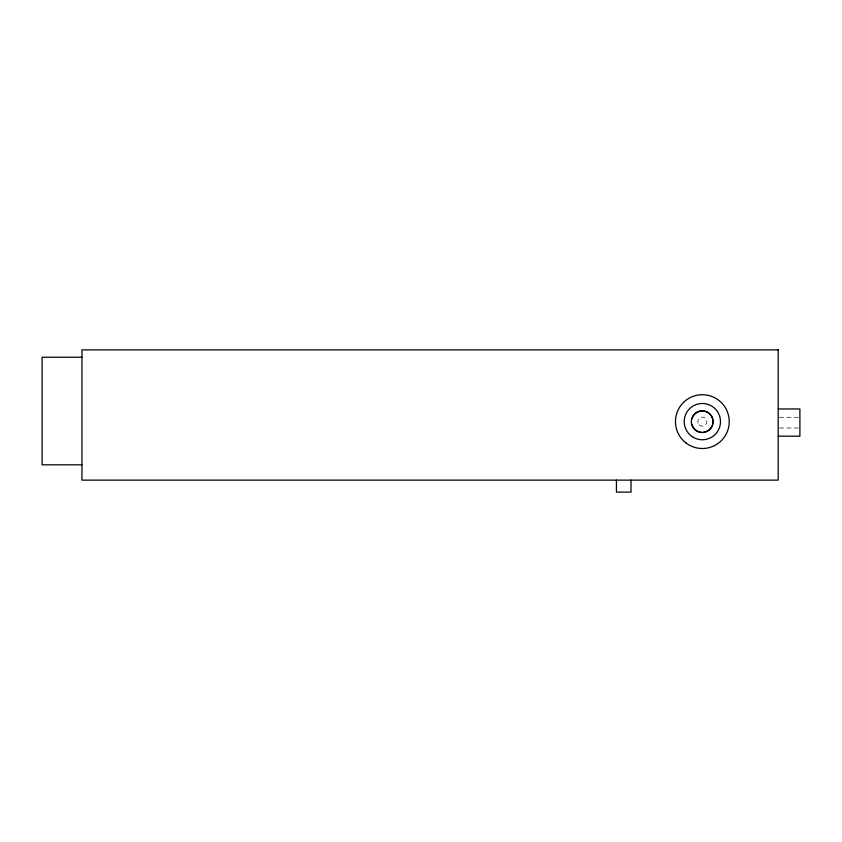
<?xml version="1.0" encoding="UTF-8"?>
<svg xmlns="http://www.w3.org/2000/svg" width="842" height="842" viewBox="0 0 842 842"><rect width="100%" height="100%" fill="white"/><g stroke="black" fill="none" stroke-linecap="round" stroke-linejoin="round"><path stroke-width="0.63" stroke-dasharray="4.21 3.16" d="M779.471 417.295L798.626 417.295M779.471 427.989L798.626 427.989M699.144 424.821A4.536 4.536 0 0 0 706.733 422.789A4.536 4.536 0 0 0 701.176 417.232A4.536 4.536 0 0 0 699.144 424.821"/><path stroke-width="1.26" d="M81.948 357.25L42.1 357.25L42.1 464.816L81.948 464.816M778.197 408.959L799.9 408.959L799.9 436.177L778.197 436.177M631.026 480.129L631.026 492.117L616.439 492.117L616.439 480.129M712.69 424.473A10.872 10.872 0 0 1 694.513 429.399A10.872 10.872 0 0 1 699.334 411.201A10.872 10.872 0 0 1 712.69 424.473A10.693 10.693 0 0 1 703.281 432.262M701.418 432.262A10.693 10.693 0 0 1 694.787 429.178M694.155 428.494A10.693 10.693 0 0 1 692.019 424.379M692.019 418.842A10.693 10.693 0 0 1 704.659 411.18A10.693 10.693 0 0 1 712.879 423.473M778.197 349.883L81.948 349.883L81.948 480.129L778.197 480.129L778.197 349.883M685.82 442.829A26.891 26.891 0 0 0 728.983 425.315A26.891 26.891 0 0 0 692.229 396.698A26.891 26.891 0 0 0 685.82 442.829M693.271 437.324A18.145 18.145 0 0 0 720.489 421.61A18.145 18.145 0 0 0 693.271 405.907A18.145 18.145 0 0 0 693.271 437.324"/></g></svg>
